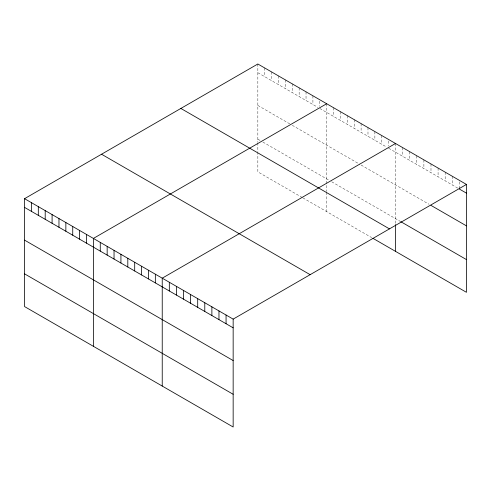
<?xml version="1.0" encoding="UTF-8"?>
<svg xmlns="http://www.w3.org/2000/svg" width="491" height="491" viewBox="0 0 491 491"><rect width="100%" height="100%" fill="white"/><g stroke="black" fill="none" stroke-linecap="round" stroke-linejoin="round"><path stroke-width="0.37" stroke-dasharray="2.46 1.84" d="M257.843 63.996L257.843 142.126M257.843 72.705L317.923 107.388M319.801 108.474L386.761 147.134M388.639 148.214L458.066 188.299M257.843 105.43L289.764 123.855M292.262 125.303L359.854 164.325M361.106 165.044L429.054 204.274M257.843 139.149L260.347 140.598M262.851 142.04L329.185 180.338M331.689 181.787L400.036 221.245M302.278 197.529L257.843 171.881L257.843 152.541M302.904 197.891L371.742 237.638M459.355 181.787L459.355 186.868M452.266 176.238L452.266 184.947M445.171 172.145L445.171 180.854M438.082 168.051L438.082 176.76M430.988 163.957L430.988 172.666M423.893 159.863L423.893 168.573M416.804 155.77L416.804 164.473M409.709 151.67L409.709 160.379M402.614 147.576L402.614 156.285M395.525 143.482L395.525 223.847M388.639 140.96L388.639 146.042M381.759 135.534L381.759 144.244M374.872 131.557L374.872 140.266M367.986 127.586L367.986 136.295M361.106 123.609L361.106 132.318M354.22 119.638L354.22 128.341M347.333 115.661L347.333 124.37M340.453 111.684L340.453 120.393M333.567 107.713L333.567 116.422M326.687 103.736L326.687 191.539M326.687 192.282L326.687 211.621M319.801 101.214L319.801 106.295M312.914 95.788L312.914 104.497M306.034 91.817L306.034 100.526M299.148 87.84L299.148 96.549M292.262 83.869L292.262 92.572M285.381 79.892L285.381 88.601M278.495 75.915L278.495 84.624M271.615 71.944L271.615 80.653M264.729 67.967L264.729 76.676M257.843 142.869L257.843 151.793"/><path stroke-width="0.74" d="M24.55 198.683L233.157 319.119L233.157 427.004L24.55 306.568L24.55 198.683L257.843 63.996L466.45 184.432L466.45 292.317L372.994 238.356M326.687 103.736L93.388 238.43L93.388 346.315M395.525 143.482L162.233 278.176L162.233 386.055M233.157 319.119L466.45 184.432M466.45 193.141L459.355 189.047L459.355 187.593M430.988 205.391L466.45 225.866M400.681 221.619L466.45 259.586M180.86 108.443L389.461 228.88M101.539 154.235L310.14 274.672M24.55 207.392L233.157 327.828M24.55 240.124L233.157 360.56M24.55 273.843L233.157 394.279M395.525 224.59L395.525 251.367M226.063 315.026L226.063 323.735M218.968 310.932L218.968 319.641M211.879 306.838L211.879 315.547M204.784 302.744L204.784 311.454M197.695 298.651L197.695 307.354M190.6 294.551L190.6 303.26M183.505 290.457L183.505 299.166M176.416 286.363L176.416 295.073M169.321 282.27L169.321 290.979M155.346 274.199L155.346 282.908M148.46 270.222L148.46 278.931M141.58 266.251L141.58 274.96M134.694 262.274L134.694 270.983M127.807 258.303L127.807 267.012M120.927 254.326L120.927 263.035M114.041 250.355L114.041 259.064M107.161 246.378L107.161 255.087M100.274 242.407L100.274 251.11M86.508 234.453L86.508 243.162M79.622 230.482L79.622 239.191M72.736 226.504L72.736 235.214M65.855 222.533L65.855 231.243M58.969 218.556L58.969 227.265M52.089 214.585L52.089 223.288M45.203 210.608L45.203 219.317M38.316 206.631L38.316 215.34M31.436 202.66L31.436 211.369"/></g></svg>
